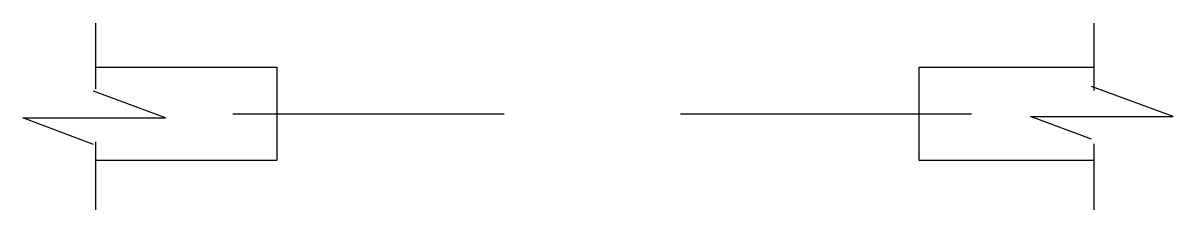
# Model space of a CAD drawing. Header units: metres. Extents: x 13444.4 to 13461.7, y 18541.2 to 18544.
import ezdxf

# ---------------------------------------------------------------- set-up
doc = ezdxf.new("R2010")
doc.units = ezdxf.units.M
doc.layers.add('PUB_DIM', color=90, linetype='Continuous')

msp = doc.modelspace()

# ---------------------------------------------------------------- linework, layer by layer
for points in [[(13445.52, 18543.39), (13448.24, 18543.39), (13448.24, 18541.99), (13445.52, 18541.99)], [(13460.49, 18541.99), (13457.87, 18541.99), (13457.87, 18543.39), (13460.49, 18543.39)]]:
    msp.add_lwpolyline(points)
at = {"layer": 'PUB_DIM'}
for p, q in [((13445.52, 18544.05), (13445.52, 18543.06)), ((13460.49, 18544.05), (13460.49, 18543.04)), ((13461.68, 18542.65), (13460.46, 18543.1)), ((13446.57, 18542.63), (13445.49, 18543.03)), ((13445.49, 18542.23), (13444.43, 18542.63)), ((13444.43, 18542.63), (13446.57, 18542.63)), ((13460.46, 18542.31), (13459.54, 18542.65)), ((13459.54, 18542.65), (13461.68, 18542.65)), ((13445.52, 18542.27), (13445.52, 18541.25)), ((13460.49, 18542.24), (13460.49, 18541.25))]:
    msp.add_line(p, q, dxfattribs=at)
for points in [[(13447.58, 18542.69), (13451.65, 18542.69)], [(13454.29, 18542.69), (13458.66, 18542.69)]]:
    msp.add_lwpolyline(points, dxfattribs=at)

doc.saveas('drawing.dxf')
